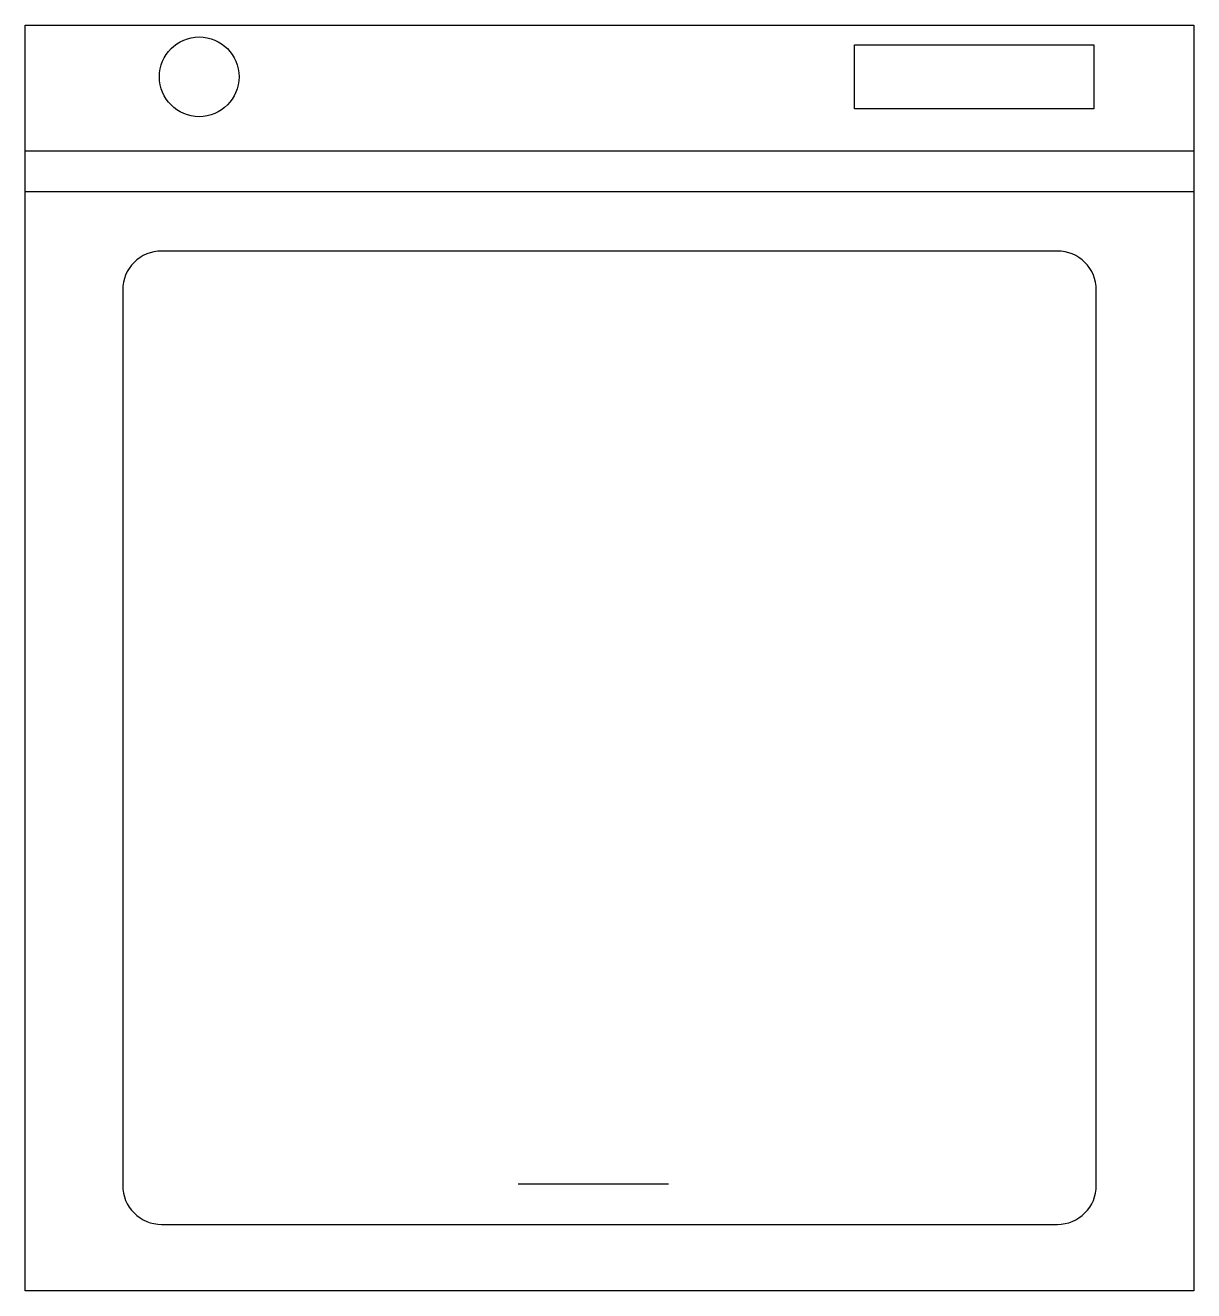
# Model space of a CAD drawing. Extents: x -0.3 to 0.3, y -0.65 to 0.
import ezdxf

# ---------------------------------------------------------------- set-up
doc = ezdxf.new("R2010")
doc.units = 0
doc.header["$LTSCALE"] = 0.5
doc.layers.get('0').update_dxf_attribs({"linetype": 'CONTINUOUS'})

msp = doc.modelspace()

# ---------------------------------------------------------------- linework, layer by layer
at = {"color": 0}
for p, q in [((-0.3, -0.06443), (0.3, -0.06443)), ((-0.3, -0.08538), (0.3, -0.08538))]:
    msp.add_line(p, q, dxfattribs=at)
for points in [[(-0.3, 0), (0.3, 0), (0.3, -0.65), (-0.3, -0.65)], [(0.2487, -0.01006), (0.2487, -0.04286), (0.12589, -0.04286), (0.12589, -0.01006)]]:
    msp.add_lwpolyline(points, close=True, dxfattribs=at)
msp.add_lwpolyline([(-0.23, -0.61594), (0.23, -0.61594, 0.414214), (0.25, -0.59594), (0.25, -0.13594, 0.414214), (0.23, -0.11594), (-0.23, -0.11594, 0.414214), (-0.25, -0.13594), (-0.25, -0.59594, 0.414214)], format="xyb", close=True, dxfattribs=at)
msp.add_lwpolyline([(-0.04695, -0.59504), (0.03038, -0.59504)], dxfattribs=at)
msp.add_circle((-0.21069, -0.02646), 0.02047, dxfattribs=at)

doc.saveas('drawing.dxf')
